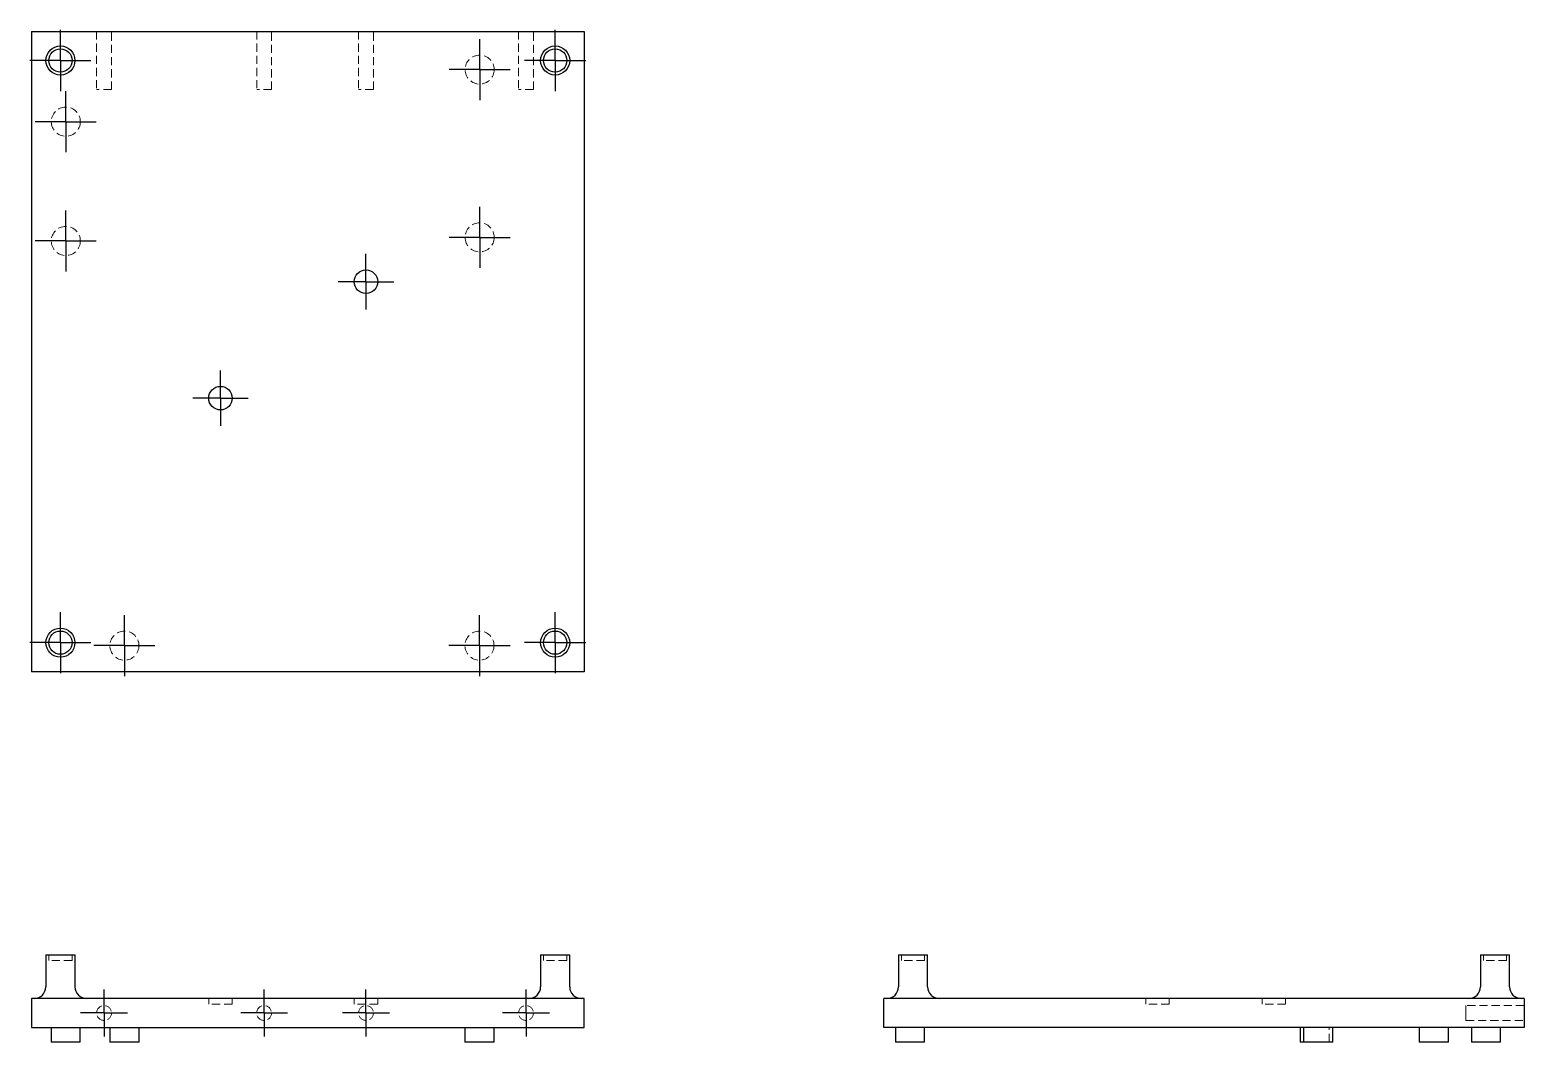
# Model space of a CAD drawing. Header units: millimetres. Extents: x 40 to 273, y 50 to 208.
import ezdxf

# ---------------------------------------------------------------- set-up
doc = ezdxf.new("R2010")
doc.units = ezdxf.units.MM
doc.linetypes.add('HIDDEN', pattern=[1.905, 1.27, -0.635])
doc.layers.add('10', color=7, linetype='Continuous')

# ---------------------------------------------------------------- blocks, each defined once
blk = doc.blocks.new('SW_CENTERMARKSYMBOL_0')
at = {"layer": '10', "color": 0}
for p, q in [((0, 2.5), (0, 3.66)), ((0, 0), (0, 2.5)), ((-2.5, 0), (-3.66, 0)), ((0, 0), (-2.5, 0)), ((0, 0), (0, -2.5)), ((0, 0), (2.5, 0)), ((2.5, 0), (3.66, 0)), ((0, -2.5), (0, -3.66))]:
    blk.add_line(p, q, dxfattribs=at)
blk = doc.blocks.new('SW_CENTERMARKSYMBOL_1')
at = {"layer": '10', "color": 0}
for p, q in [((0, 2.5), (0, 3.66)), ((0, 0), (0, 2.5)), ((-2.5, 0), (-3.66, 0)), ((0, 0), (-2.5, 0)), ((0, 0), (0, -2.5)), ((0, 0), (2.5, 0)), ((2.5, 0), (3.66, 0)), ((0, -2.5), (0, -3.66))]:
    blk.add_line(p, q, dxfattribs=at)
blk = doc.blocks.new('SW_CENTERMARKSYMBOL_2')
at = {"layer": '10', "color": 0}
for p, q in [((0, 2.5), (0, 3.66)), ((0, 0), (0, 2.5)), ((-2.5, 0), (-3.66, 0)), ((0, 0), (-2.5, 0)), ((0, 0), (0, -2.5)), ((0, 0), (2.5, 0)), ((2.5, 0), (3.66, 0)), ((0, -2.5), (0, -3.66))]:
    blk.add_line(p, q, dxfattribs=at)
blk = doc.blocks.new('SW_CENTERMARKSYMBOL_3')
at = {"layer": '10', "color": 0}
for p, q in [((0, 2.5), (0, 3.66)), ((0, 0), (0, 2.5)), ((-2.5, 0), (-3.66, 0)), ((0, 0), (-2.5, 0)), ((0, 0), (0, -2.5)), ((0, 0), (2.5, 0)), ((2.5, 0), (3.66, 0)), ((0, -2.5), (0, -3.66))]:
    blk.add_line(p, q, dxfattribs=at)
blk = doc.blocks.new('SW_CENTERMARKSYMBOL_4')
at = {"layer": '10', "color": 0}
for p, q in [((0, 2.5), (0, 4.34)), ((0, 0), (0, 2.5)), ((-2.5, 0), (-4.34, 0)), ((0, 0), (-2.5, 0)), ((0, 0), (0, -2.5)), ((0, 0), (2.5, 0)), ((2.5, 0), (4.34, 0)), ((0, -2.5), (0, -4.34))]:
    blk.add_line(p, q, dxfattribs=at)
blk = doc.blocks.new('SW_CENTERMARKSYMBOL_5')
at = {"layer": '10', "color": 0}
for p, q in [((0, 2.5), (0, 4.34)), ((0, 0), (0, 2.5)), ((-2.5, 0), (-4.34, 0)), ((0, 0), (-2.5, 0)), ((0, 0), (0, -2.5)), ((0, 0), (2.5, 0)), ((2.5, 0), (4.34, 0)), ((0, -2.5), (0, -4.34))]:
    blk.add_line(p, q, dxfattribs=at)
blk = doc.blocks.new('SW_CENTERMARKSYMBOL_6')
at = {"layer": '10', "color": 0}
for p, q in [((0, 2.5), (0, 4.77)), ((0, 0), (0, 2.5)), ((-2.5, 0), (-4.77, 0)), ((0, 0), (-2.5, 0)), ((0, 0), (0, -2.5)), ((0, 0), (2.5, 0)), ((2.5, 0), (4.77, 0)), ((0, -2.5), (0, -4.77))]:
    blk.add_line(p, q, dxfattribs=at)
blk = doc.blocks.new('SW_CENTERMARKSYMBOL_7')
at = {"layer": '10', "color": 0}
for p, q in [((0, 2.5), (0, 4.77)), ((0, 0), (0, 2.5)), ((-2.5, 0), (-4.77, 0)), ((0, 0), (-2.5, 0)), ((0, 0), (0, -2.5)), ((0, 0), (2.5, 0)), ((2.5, 0), (4.77, 0)), ((0, -2.5), (0, -4.77))]:
    blk.add_line(p, q, dxfattribs=at)
blk = doc.blocks.new('SW_CENTERMARKSYMBOL_8')
at = {"layer": '10', "color": 0}
for p, q in [((0, 2.5), (0, 4.77)), ((0, 0), (0, 2.5)), ((-2.5, 0), (-4.77, 0)), ((0, 0), (-2.5, 0)), ((0, 0), (0, -2.5)), ((0, 0), (2.5, 0)), ((2.5, 0), (4.77, 0)), ((0, -2.5), (0, -4.77))]:
    blk.add_line(p, q, dxfattribs=at)
blk = doc.blocks.new('SW_CENTERMARKSYMBOL_9')
at = {"layer": '10', "color": 0}
for p, q in [((0, 2.5), (0, 4.77)), ((0, 0), (0, 2.5)), ((-2.5, 0), (-4.77, 0)), ((0, 0), (-2.5, 0)), ((0, 0), (0, -2.5)), ((0, 0), (2.5, 0)), ((2.5, 0), (4.77, 0)), ((0, -2.5), (0, -4.77))]:
    blk.add_line(p, q, dxfattribs=at)
blk = doc.blocks.new('SW_CENTERMARKSYMBOL_10')
at = {"layer": '10', "color": 0}
for p, q in [((0, 2.5), (0, 4.77)), ((0, 0), (0, 2.5)), ((-2.5, 0), (-4.77, 0)), ((0, 0), (-2.5, 0)), ((0, 0), (0, -2.5)), ((0, 0), (2.5, 0)), ((2.5, 0), (4.77, 0)), ((0, -2.5), (0, -4.77))]:
    blk.add_line(p, q, dxfattribs=at)
blk = doc.blocks.new('SW_CENTERMARKSYMBOL_11')
at = {"layer": '10', "color": 0}
for p, q in [((0, 2.5), (0, 4.77)), ((0, 0), (0, 2.5)), ((-2.5, 0), (-4.77, 0)), ((0, 0), (-2.5, 0)), ((0, 0), (0, -2.5)), ((0, 0), (2.5, 0)), ((2.5, 0), (4.77, 0)), ((0, -2.5), (0, -4.77))]:
    blk.add_line(p, q, dxfattribs=at)
blk = doc.blocks.new('SW_CENTERMARKSYMBOL_12')
at = {"layer": '10', "color": 0}
for p, q in [((0, 2.5), (0, 4.77)), ((0, 0), (0, 2.5)), ((-2.5, 0), (-4.77, 0)), ((0, 0), (-2.5, 0)), ((0, 0), (0, -2.5)), ((0, 0), (2.5, 0)), ((2.5, 0), (4.77, 0)), ((0, -2.5), (0, -4.77))]:
    blk.add_line(p, q, dxfattribs=at)
blk = doc.blocks.new('SW_CENTERMARKSYMBOL_13')
at = {"layer": '10', "color": 0}
for p, q in [((0, 2.5), (0, 4.77)), ((0, 0), (0, 2.5)), ((-2.5, 0), (-4.77, 0)), ((0, 0), (-2.5, 0)), ((0, 0), (0, -2.5)), ((0, 0), (2.5, 0)), ((2.5, 0), (4.77, 0)), ((0, -2.5), (0, -4.77))]:
    blk.add_line(p, q, dxfattribs=at)
blk = doc.blocks.new('SW_CENTERMARKSYMBOL_14')
at = {"layer": '10', "color": 0}
for p, q in [((0, 2.5), (0, 4.77)), ((0, 0), (0, 2.5)), ((-2.5, 0), (-4.77, 0)), ((0, 0), (-2.5, 0)), ((0, 0), (0, -2.5)), ((0, 0), (2.5, 0)), ((2.5, 0), (4.77, 0)), ((0, -2.5), (0, -4.77))]:
    blk.add_line(p, q, dxfattribs=at)
blk = doc.blocks.new('SW_CENTERMARKSYMBOL_15')
at = {"layer": '10', "color": 0}
for p, q in [((0, 2.5), (0, 4.77)), ((0, 0), (0, 2.5)), ((-2.5, 0), (-4.77, 0)), ((0, 0), (-2.5, 0)), ((0, 0), (0, -2.5)), ((0, 0), (2.5, 0)), ((2.5, 0), (4.77, 0)), ((0, -2.5), (0, -4.77))]:
    blk.add_line(p, q, dxfattribs=at)

msp = doc.modelspace()

# ---------------------------------------------------------------- linework, layer by layer
at = {"color": 7, "linetype": 'Continuous', "lineweight": 25}
for p, q in [((39.82, 208), (39.82, 108)), ((39.82, 208), (126.18, 208)), ((126.18, 208), (126.18, 108)), ((126.18, 108), (39.82, 108)), ((42.09, 63.82), (42.09, 58.82)), ((42.09, 63.82), (46.64, 63.82)), ((46.64, 58.82), (46.64, 63.82)), ((119.36, 63.82), (119.36, 58.82)), ((119.36, 63.82), (123.91, 63.82)), ((123.91, 58.82), (123.91, 63.82)), ((175.27, 63.82), (175.27, 58.82)), ((175.27, 63.82), (179.82, 63.82)), ((179.82, 58.82), (179.82, 63.82)), ((266.18, 63.82), (266.18, 58.82)), ((266.18, 63.82), (270.73, 63.82)), ((270.73, 58.82), (270.73, 63.82)), ((126.18, 57), (39.82, 57)), ((39.82, 57), (39.82, 52.45)), ((126.18, 52.45), (126.18, 57)), ((273, 57), (173, 57)), ((173, 52.45), (173, 57)), ((273, 57), (273, 52.45)), ((39.82, 52.45), (126.18, 52.45)), ((42.93, 52.45), (42.93, 50.18)), ((47.47, 50.18), (47.47, 52.45)), ((52.09, 52.45), (52.09, 50.18)), ((56.64, 50.18), (56.64, 52.45)), ((107.55, 52.45), (107.55, 50.18)), ((112.09, 50.18), (112.09, 52.45)), ((112.12, 50.18), (112.12, 52.45)), ((273, 52.45), (173, 52.45)), ((174.82, 52.45), (174.82, 50.18)), ((179.36, 50.18), (179.36, 52.45)), ((238, 52.45), (238, 50.18)), ((238.55, 52.45), (238.55, 50.18)), ((243.1, 50.18), (243.1, 52.45)), ((256.62, 52.45), (256.62, 50.18)), ((261.17, 50.18), (261.17, 52.45)), ((264.76, 52.45), (264.76, 50.18)), ((269.31, 50.18), (269.31, 52.45)), ((47.47, 50.18), (42.93, 50.18)), ((56.64, 50.18), (52.09, 50.18)), ((112.09, 50.18), (107.55, 50.18)), ((112.12, 50.18), (112.09, 50.18)), ((177.09, 50.18), (174.82, 50.18)), ((179.36, 50.18), (177.09, 50.18)), ((238.55, 50.18), (238, 50.18)), ((240.83, 50.18), (238.55, 50.18)), ((243.1, 50.18), (240.83, 50.18)), ((258.89, 50.18), (256.62, 50.18)), ((261.17, 50.18), (258.89, 50.18)), ((267.03, 50.18), (264.76, 50.18)), ((269.31, 50.18), (267.03, 50.18))]:
    msp.add_line(p, q, dxfattribs=at)
at = {"color": 7, "linetype": 'HIDDEN', "lineweight": 18}
for p, q in [((50.02, 208), (50.02, 198.91)), ((52.34, 198.91), (52.34, 208)), ((75.02, 208), (75.02, 198.91)), ((77.34, 198.91), (77.34, 208)), ((90.93, 208), (90.93, 198.91)), ((93.25, 198.91), (93.25, 208)), ((115.93, 208), (115.93, 198.91)), ((118.25, 198.91), (118.25, 208)), ((52.34, 198.91), (50.02, 198.91)), ((77.34, 198.91), (75.02, 198.91)), ((93.25, 198.91), (90.93, 198.91)), ((118.25, 198.91), (115.93, 198.91)), ((42.55, 63.82), (42.55, 62.91)), ((46.18, 62.91), (46.18, 63.82)), ((119.82, 63.82), (119.82, 62.91)), ((123.45, 62.91), (123.45, 63.82)), ((175.73, 63.82), (175.73, 62.91)), ((179.36, 62.91), (179.36, 63.82)), ((266.64, 63.82), (266.64, 62.91)), ((270.27, 62.91), (270.27, 63.82)), ((46.18, 62.91), (42.55, 62.91)), ((123.45, 62.91), (119.82, 62.91)), ((179.36, 62.91), (175.73, 62.91)), ((270.27, 62.91), (266.64, 62.91)), ((67.52, 57), (67.52, 56.09)), ((71.2, 56.09), (67.52, 56.09)), ((71.2, 56.09), (71.2, 57)), ((90.25, 57), (90.25, 56.09)), ((93.93, 56.09), (90.25, 56.09)), ((93.93, 56.09), (93.93, 57)), ((213.89, 57), (213.89, 56.09)), ((217.57, 56.09), (213.89, 56.09)), ((217.57, 56.09), (217.57, 57)), ((232.07, 57), (232.07, 56.09)), ((235.75, 56.09), (232.07, 56.09)), ((235.75, 56.09), (235.75, 57)), ((263.91, 54.73), (263.91, 55.89)), ((273, 55.89), (263.91, 55.89)), ((263.91, 53.57), (263.91, 54.73)), ((107.58, 52.45), (107.58, 50.18)), ((242.54, 50.18), (242.54, 52.45)), ((263.91, 53.57), (273, 53.57))]:
    msp.add_line(p, q, dxfattribs=at)
at = {"color": 7, "linetype": 'Continuous', "lineweight": 25}
for centre, radius in [((44.36, 203.45), 2.27), ((121.64, 203.45), 2.27), ((44.36, 203.45), 1.82), ((121.64, 203.45), 1.82), ((92.09, 168.91), 1.84), ((69.36, 150.73), 1.84), ((44.36, 112.55), 2.27), ((121.64, 112.55), 2.27), ((44.36, 112.55), 1.82), ((121.64, 112.55), 1.82)]:
    msp.add_circle(centre, radius, dxfattribs=at)
at = {"color": 7, "linetype": 'HIDDEN', "lineweight": 18}
for centre, radius in [((109.85, 202.03), 2.27), ((45.2, 193.89), 2.27), ((45.2, 175.27), 2.27), ((109.85, 175.83), 2.27), ((54.36, 112.09), 2.27), ((109.82, 112.09), 2.27), ((51.18, 54.73), 1.16), ((76.18, 54.73), 1.16), ((92.09, 54.73), 1.16), ((117.09, 54.73), 1.16)]:
    msp.add_circle(centre, radius, dxfattribs=at)
at = {"color": 7, "linetype": 'Continuous', "lineweight": 25}
for centre, start, end in [((40.27, 58.82), 270, 0), ((48.45, 58.82), 180, 270), ((117.55, 58.82), 270, 0), ((125.73, 58.82), 180, 270), ((173.45, 58.82), 270, 0), ((181.64, 58.82), 180, 270), ((264.36, 58.82), 270, 0), ((272.55, 58.82), 180, 270)]:
    msp.add_arc(centre, 1.82, start, end, dxfattribs=at)

# ---------------------------------------------------------------- block references
at = {"layer": '10'}
for name, p in [('SW_CENTERMARKSYMBOL_9', (44.36, 203.45)), ('SW_CENTERMARKSYMBOL_8', (121.64, 203.45)), ('SW_CENTERMARKSYMBOL_13', (109.85, 202.03)), ('SW_CENTERMARKSYMBOL_14', (45.2, 193.89)), ('SW_CENTERMARKSYMBOL_11', (45.2, 175.27)), ('SW_CENTERMARKSYMBOL_10', (109.85, 175.83)), ('SW_CENTERMARKSYMBOL_5', (92.09, 168.91)), ('SW_CENTERMARKSYMBOL_4', (69.36, 150.73)), ('SW_CENTERMARKSYMBOL_6', (44.36, 112.55)), ('SW_CENTERMARKSYMBOL_15', (54.36, 112.09)), ('SW_CENTERMARKSYMBOL_12', (109.82, 112.09)), ('SW_CENTERMARKSYMBOL_7', (121.64, 112.55)), ('SW_CENTERMARKSYMBOL_3', (51.18, 54.73)), ('SW_CENTERMARKSYMBOL_1', (76.18, 54.73)), ('SW_CENTERMARKSYMBOL_0', (92.09, 54.73)), ('SW_CENTERMARKSYMBOL_2', (117.09, 54.73))]:
    msp.add_blockref(name, p, dxfattribs=at)

doc.saveas('drawing.dxf')
